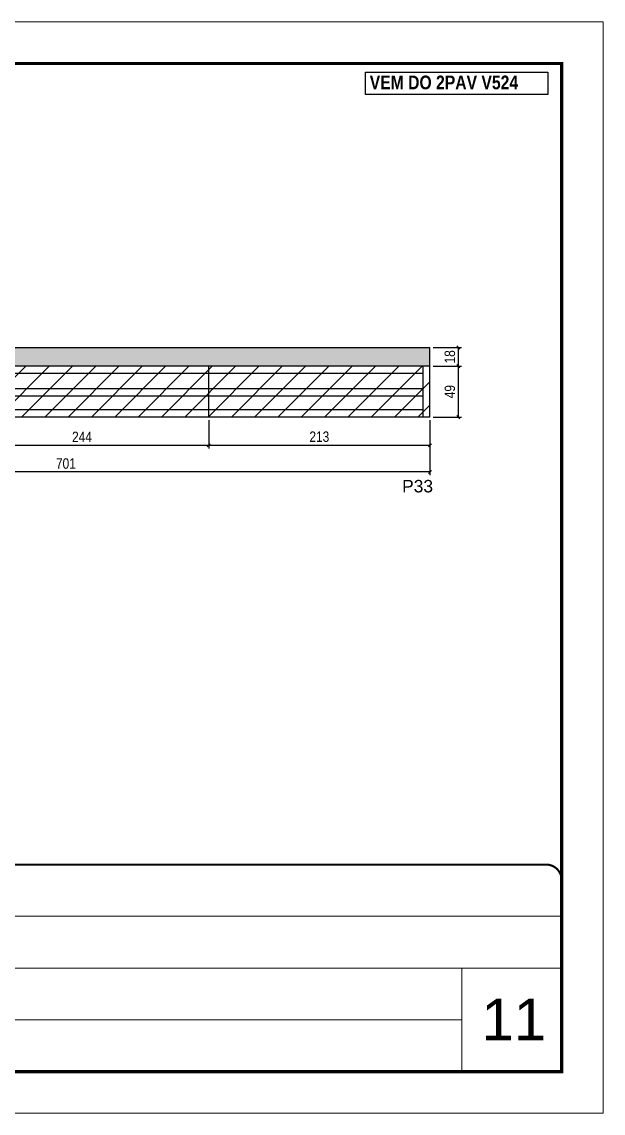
# Model space of a CAD drawing. Extents: x 3309 to 9563, y -2522 to 14608.
# Drawn here: x 7418 to 7978, y 11261 to 12311 of the extents above; entities that cross this region are included whole.
import ezdxf

# ---------------------------------------------------------------- set-up
doc = ezdxf.new("R2010")
doc.units = 0
doc.linetypes.add('CONTINUO', pattern=[0])
doc.linetypes.add('DASHED', pattern=[0.75, 0.5, -0.25])
for name, color, linetype in [('5', 5, 'Continuous'), ('COTA', 241, 'Continuous'), ('NOMENCLATURA', 7, 'Continuous'), ('Painéis', 200, 'Continuous'), ('SARR_2.2x7', 40, 'Continuous')]:
    doc.layers.add(name, color=color, linetype=linetype)
for name, color, linetype, lineweight in [('CARIMBO', 255, 'Continuous', 9), ('Folhas', 255, 'Continuous', 9), ('Hachura', 251, 'Continuous', 9), ('SARRAFO DE PRESSAO', 251, 'DASHED', 9)]:
    doc.layers.add(name, color=color, linetype=linetype, lineweight=lineweight)
doc.styles.add('ARIAL', font='arial.ttf')
doc.styles.add('COTA TECNICA', font='techl___.ttf', dxfattribs={"height": 10})
doc.styles.get("Standard").update_dxf_attribs({"font": 'arial.ttf'})
doc.styles.add('TECNICA', font='techb___.ttf', dxfattribs={"height": 10})
doc.dimstyles.new('PAINEL', dxfattribs={"dimtxt": 10, "dimasz": 3, "dimexe": 3, "dimexo": 3, "dimgap": 3, "dimtad": 1, "dimdec": 1, "dimzin": 12, "dimdsep": 46, "dimtxsty": 'COTA TECNICA', "dimblk1": 'OBLIQUE', "dimblk2": 'OBLIQUE', "dimsah": 1, "dimcen": 0.9, "dimclrd": 4, "dimclre": 4, "dimclrt": 240, "dimadec": 1, "dimazin": 3, "dimtfac": 1, "dimtdec": 1, "dimtmove": 0, "dimatfit": 3, "dimfxl": 1, "dimtolj": 1, "dimtzin": 12, "dimarcsym": 0})

# ---------------------------------------------------------------- blocks, each defined once
blk = doc.blocks.new('9999999999')
at = {"color": 30, "linetype": 'CONTINUO'}
for p, q in [((98564.6, 34379.6), (99584, 34379.6)), ((98564.6, 34329.8), (99488, 34329.8)), ((99584, 34329.8), (99488, 34329.8)), ((99488, 34329.8), (99488, 34230.2)), ((98564.6, 34280), (99488, 34280))]:
    blk.add_line(p, q, dxfattribs=at)
at = {"color": 30, "linetype": 'CONTINUO', "const_width": 2}
blk.add_lwpolyline([(99584, 34230.2), (99584, 34414.4, 0.414214), (99569, 34429.4), (98229, 34429.4, 0.414214), (98214, 34414.4), (98214, 34245.2, 0.414214), (98229, 34230.2), (99584, 34230.2)], format="xyb", dxfattribs=at)
at = {"layer": 'Folhas'}
blk.add_lwpolyline([(98139, 34190.2), (99624, 34190.2), (99624, 35240.2), (98139, 35240.2)], close=True, dxfattribs=at)
at = {"layer": 'Folhas', "color": 30, "const_width": 3}
blk.add_lwpolyline([(98214, 34230.2), (99584, 34230.2), (99584, 35200.2), (98214, 35200.2)], close=True, dxfattribs=at)
blk = doc.blocks.new('_Oblique')
at = {"color": 0, "linetype": 'ByBlock', "lineweight": -2}
blk.add_line((-0.5, -0.5), (0.5, 0.5), dxfattribs=at)
blk = doc.blocks.new('*D1892')
at = {"layer": 'COTA', "color": 4, "lineweight": -2, "transparency": 16777216}
for p, q in [((7354.1, 11927.4), (7354.1, 11900.3)), ((7598.1, 11927.4), (7598.1, 11900.3)), ((7354.1, 11903.3), (7598.1, 11903.3))]:
    blk.add_line(p, q, dxfattribs=at)
at = {"layer": 'Defpoints', "color": 0, "transparency": 16777216}
for p in [(7354.1, 11930.4, 0), (7598.1, 11930.4, 0), (7598.1, 11903.3)]:
    blk.add_point(p, dxfattribs=at)
at = {"layer": 'COTA', "color": 4, "lineweight": -2, "transparency": 16777216, "xscale": 3, "yscale": 3, "zscale": 3, "rotation": 180}
blk.add_blockref('_Oblique', (7354.1, 11903.3), dxfattribs=at)
at = {"layer": 'COTA', "color": 4, "lineweight": -2, "transparency": 16777216, "xscale": 3, "yscale": 3, "zscale": 3}
blk.add_blockref('_Oblique', (7598.1, 11903.3), dxfattribs=at)
at = {"layer": 'COTA', "color": 240, "transparency": 16777216, "insert": (7476.1, 11911.4), "char_height": 10, "attachment_point": 5, "style": 'COTA TECNICA'}
blk.add_mtext('\\A1;244', dxfattribs=at)
blk = doc.blocks.new('*D1893')
at = {"layer": 'COTA', "color": 4, "lineweight": -2, "transparency": 16777216}
for p, q in [((7598.1, 11927.4), (7598.1, 11900.3)), ((7811.1, 11927.4), (7811.1, 11900.3)), ((7598.1, 11903.3), (7811.1, 11903.3))]:
    blk.add_line(p, q, dxfattribs=at)
at = {"layer": 'Defpoints', "color": 0, "transparency": 16777216}
for p in [(7598.1, 11930.4, 0), (7811.1, 11930.4, 0), (7811.1, 11903.3)]:
    blk.add_point(p, dxfattribs=at)
at = {"layer": 'COTA', "color": 4, "lineweight": -2, "transparency": 16777216, "xscale": 3, "yscale": 3, "zscale": 3, "rotation": 180}
blk.add_blockref('_Oblique', (7598.1, 11903.3), dxfattribs=at)
at = {"layer": 'COTA', "color": 4, "lineweight": -2, "transparency": 16777216, "xscale": 3, "yscale": 3, "zscale": 3}
blk.add_blockref('_Oblique', (7811.1, 11903.3), dxfattribs=at)
at = {"layer": 'COTA', "color": 240, "transparency": 16777216, "insert": (7704.6, 11911.5), "char_height": 10, "attachment_point": 5, "style": 'COTA TECNICA'}
blk.add_mtext('\\A1;213', dxfattribs=at)
blk = doc.blocks.new('*D1915')
at = {"layer": 'COTA', "color": 4, "lineweight": -2, "transparency": 16777216}
for p, q in [((7110.1, 11927.4), (7110.1, 11874.6)), ((7811.1, 11927.4), (7811.1, 11874.6)), ((7811.1, 11877.6), (7110.1, 11877.6))]:
    blk.add_line(p, q, dxfattribs=at)
at = {"layer": 'Defpoints', "color": 0, "transparency": 16777216}
for p in [(7110.1, 11930.4, 0), (7811.1, 11930.4, 0), (7110.1, 11877.6)]:
    blk.add_point(p, dxfattribs=at)
at = {"layer": 'COTA', "color": 4, "lineweight": -2, "transparency": 16777216, "xscale": 3, "yscale": 3, "zscale": 3, "rotation": 180}
blk.add_blockref('_Oblique', (7110.1, 11877.6), dxfattribs=at)
at = {"layer": 'COTA', "color": 4, "lineweight": -2, "transparency": 16777216, "xscale": 3, "yscale": 3, "zscale": 3}
blk.add_blockref('_Oblique', (7811.1, 11877.6), dxfattribs=at)
at = {"layer": 'COTA', "color": 240, "transparency": 16777216, "insert": (7460.6, 11885.7), "char_height": 10, "attachment_point": 5, "style": 'COTA TECNICA'}
blk.add_mtext('\\A1;701', dxfattribs=at)
blk = doc.blocks.new('*D1916')
at = {"layer": 'COTA', "color": 4, "lineweight": -2, "transparency": 16777216}
for p, q in [((7814.1, 11979.4), (7841.4, 11979.4)), ((7838.4, 11979.4), (7838.4, 11930.4)), ((7814.1, 11930.4), (7841.4, 11930.4))]:
    blk.add_line(p, q, dxfattribs=at)
at = {"layer": 'Defpoints', "color": 0, "transparency": 16777216}
for p in [(7811.1, 11979.4), (7811.1, 11930.4), (7838.4, 11930.4)]:
    blk.add_point(p, dxfattribs=at)
at = {"layer": 'COTA', "color": 4, "lineweight": -2, "transparency": 16777216, "xscale": 3, "yscale": 3, "zscale": 3}
for p, rotation in [((7838.4, 11979.4), 90), ((7838.4, 11930.4), 270)]:
    blk.add_blockref('_Oblique', p, dxfattribs=dict(at, rotation=rotation))
at = {"layer": 'COTA', "color": 240, "transparency": 16777216, "insert": (7830.3, 11954.9), "char_height": 10, "attachment_point": 5, "rotation": 90, "style": 'COTA TECNICA'}
blk.add_mtext('\\A1;49', dxfattribs=at)
blk = doc.blocks.new('*D1917')
at = {"layer": 'COTA', "color": 4, "lineweight": -2, "transparency": 16777216}
for p, q in [((7814.1, 11997.4), (7841.4, 11997.4)), ((7838.4, 11997.4), (7838.4, 11979.4)), ((7814.1, 11979.4), (7841.4, 11979.4))]:
    blk.add_line(p, q, dxfattribs=at)
at = {"layer": 'Defpoints', "color": 0, "transparency": 16777216}
for p in [(7811.1, 11997.4), (7811.1, 11979.4), (7838.4, 11979.4)]:
    blk.add_point(p, dxfattribs=at)
at = {"layer": 'COTA', "color": 4, "lineweight": -2, "transparency": 16777216, "xscale": 3, "yscale": 3, "zscale": 3}
for p, rotation in [((7838.4, 11997.4), 90), ((7838.4, 11979.4), 270)]:
    blk.add_blockref('_Oblique', p, dxfattribs=dict(at, rotation=rotation))
at = {"layer": 'COTA', "color": 240, "transparency": 16777216, "insert": (7830.3, 11988.4), "char_height": 10, "attachment_point": 5, "rotation": 90, "style": 'COTA TECNICA'}
blk.add_mtext('\\A1;18', dxfattribs=at)

msp = doc.modelspace()

# ---------------------------------------------------------------- hatches: boundary and pattern name
at = {"layer": 'COTA'}
h = msp.add_hatch(dxfattribs=at)
h.set_pattern_fill('AR-CONC', color=256, scale=0.03)
h.paths.add_polyline_path([(7110.11, 11979.4), (7811.11, 11979.4), (7811.11, 11997.4), (6634.11, 11997.4), (6634.11, 11981.4), (7080.11, 11981.4), (7080.11, 11930.4), (7110.11, 11930.4)])
at = {"layer": 'Hachura', "linetype": 'ByBlock'}
h = msp.add_hatch(dxfattribs=at)
h.set_pattern_fill('ANSI31', color=256, scale=5)
h.paths.add_polyline_path([(6794.61, 11981.4), (6634.11, 11981.4), (6634.11, 11930.4), (6794.61, 11930.4)])
h.paths.add_polyline_path([(6958.11, 11981.4), (6794.61, 11981.4), (6794.61, 11930.4), (6958.11, 11930.4)])
h.paths.add_polyline_path([(7080.11, 11981.4), (6958.11, 11981.4), (6958.11, 11930.4), (7080.11, 11930.4)])
h.paths.add_polyline_path([(7354.11, 11979.4), (7110.11, 11979.4), (7110.11, 11930.4), (7354.11, 11930.4)])
h.paths.add_polyline_path([(7598.11, 11979.4), (7354.11, 11979.4), (7354.11, 11930.4), (7598.11, 11930.4)])
h.paths.add_polyline_path([(7811.11, 11979.4), (7598.11, 11979.4), (7598.11, 11930.4), (7811.11, 11930.4)])
h.paths.add_polyline_path([(6818.61, 11827.77), (6634.11, 11827.77), (6634.11, 11776.77), (6818.61, 11776.77)])
h.paths.add_polyline_path([(6878.11, 11653.38), (6634.11, 11653.38), (6634.11, 11602.38), (6878.11, 11602.38)])
h.paths.add_polyline_path([(7122.11, 11653.38), (6878.11, 11653.38), (6878.11, 11602.38), (7122.11, 11602.38)])
h.paths.add_polyline_path([(7331.61, 11653.38), (7122.11, 11653.38), (7122.11, 11602.38), (7331.61, 11602.38)])

# ---------------------------------------------------------------- linework, layer by layer
at = {"layer": 'COTA'}
for p, q in [((6634.11, 11997.4, 0), (7811.11, 11997.4, 0)), ((7811.11, 11979.4), (7811.11, 11997.4))]:
    msp.add_line(p, q, dxfattribs=at)
at = {"layer": 'NOMENCLATURA'}
msp.add_lwpolyline([(7748.92, 12262.39), (7924.51, 12262.39), (7924.51, 12240.83), (7748.92, 12240.83)], close=True, dxfattribs=at)
at = {"layer": 'Painéis', "linetype": 'ByBlock'}
for p, q in [((7811.11, 11979.4), (7110.11, 11979.4)), ((7598.11, 11930.4), (7598.11, 11979.4)), ((7811.11, 11930.4), (7811.11, 11979.4)), ((7811.11, 11930.4), (7110.11, 11930.4))]:
    msp.add_line(p, q, dxfattribs=at)
at = {"layer": 'SARR_2.2x7', "linetype": 'Continuous'}
for p, q in [((7598.11, 11972.4), (7354.11, 11972.4)), ((7804.11, 11972.4), (7598.11, 11972.4)), ((7804.11, 11979.4), (7804.11, 11930.4)), ((7354.11, 11957.9), (7598.11, 11957.9)), ((7354.11, 11950.9), (7598.11, 11950.9)), ((7598.11, 11957.9), (7804.11, 11957.9)), ((7598.11, 11950.9), (7804.11, 11950.9)), ((7598.11, 11937.4), (7354.11, 11937.4)), ((7804.11, 11937.4), (7598.11, 11937.4))]:
    msp.add_line(p, q, dxfattribs=at)

# ---------------------------------------------------------------- block references
at = {"layer": 'SARRAFO DE PRESSAO', "color": 6, "linetype": 'ByBlock'}
msp.add_blockref('9999999999', (-91646.11, -22929.5), dxfattribs=at)

# ---------------------------------------------------------------- texts
at = {"layer": '5', "linetype": 'Continuous'}
msp.add_text('P33', height=12, rotation=0.00004, dxfattribs=at).set_placement((7784.26, 11857.99))
at = {"layer": 'CARIMBO', "style": 'ARIAL'}
msp.add_text('11', height=40, dxfattribs=at).set_placement((7860.73, 11330.85))
at = {"layer": 'NOMENCLATURA', "style": 'TECNICA'}
msp.add_text('VEM DO 2PAV V524', height=13.2, dxfattribs=at).set_placement((7753.11, 12245.79))

# ---------------------------------------------------------------- dimensions: what is measured, and where the dimension line sits
at = {"layer": 'COTA'}
for base, p1, p2, picture, middle in [((7838.37, 11979.4), (7811.11, 11997.4), (7811.11, 11979.4), '*D1917', (7830.27, 11988.4)), ((7838.37, 11930.4), (7811.11, 11979.4), (7811.11, 11930.4), '*D1916', (7830.27, 11954.9))]:
    dim = msp.add_linear_dim(base=base, p1=p1, p2=p2, angle=90, dimstyle='PAINEL', dxfattribs=at)
    dim.commit()
    dim.dimension.update_dxf_attribs({"geometry": picture, "text_midpoint": middle})
for base, p1, p2, picture, middle in [((7110.11, 11877.62, 0), (7811.11, 11930.4), (7110.11, 11930.4), '*D1915', (7460.61, 11885.73, 0)), ((7598.11, 11903.28, 0), (7354.11, 11930.4), (7598.11, 11930.4), '*D1892', (7476.11, 11911.36, 0)), ((7811.11, 11903.28, 0), (7598.11, 11930.4), (7811.11, 11930.4), '*D1893', (7704.61, 11911.5, 0))]:
    dim = msp.add_linear_dim(base=base, p1=p1, p2=p2, dimstyle='PAINEL', dxfattribs=at)
    dim.commit()
    dim.dimension.update_dxf_attribs({"geometry": picture, "text_midpoint": middle})

doc.saveas('drawing.dxf')
